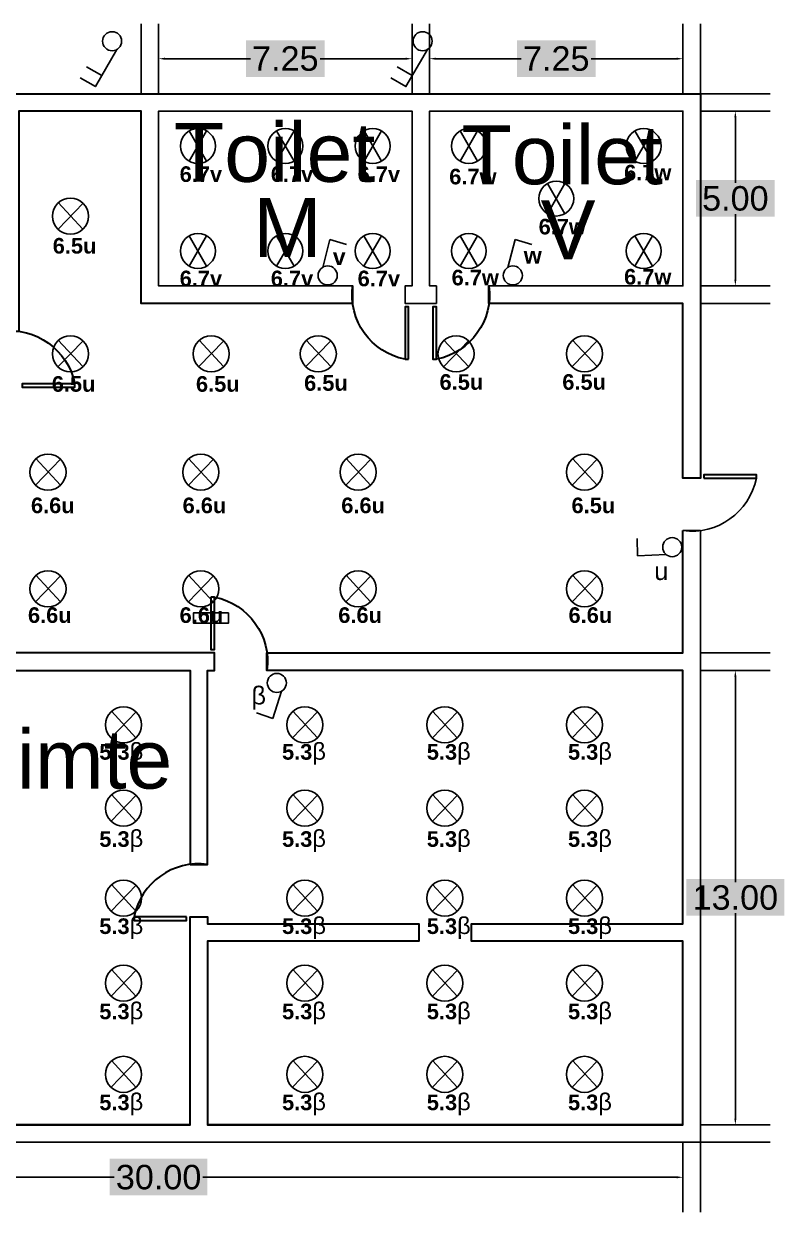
# Model space of a CAD drawing. Header units: inches. Extents: x 13 to 217, y 23 to 57.
# Drawn here: x 195.55 to 217.31, y 23.48 to 57.48 of the extents above; entities that cross this region are included whole.
import ezdxf

# ---------------------------------------------------------------- set-up
doc = ezdxf.new("R2010")
doc.units = ezdxf.units.IN
doc.header["$MEASUREMENT"] = 0
for name, color, linetype in [('deuren', 1, 'Continuous'), ('Layer1', 250, 'Continuous'), ('Layer2', 3, 'Continuous'), ('Layer3', 140, 'Continuous')]:
    doc.layers.add(name, color=color, linetype=linetype)
doc.styles.get("Standard").update_dxf_attribs({"font": 'arial.ttf'})
doc.dimstyles.get("Standard").update_dxf_attribs({"dimtxt": 0.7, "dimasz": 0.18, "dimexe": 0.18, "dimexo": 0.0625, "dimgap": 0.09, "dimtad": 0, "dimtih": 1, "dimtoh": 1, "dimzin": 0, "dimdsep": 46, "dimtxsty": 'Standard', "dimcen": 0.09, "dimclrt": 250, "dimadec": 0, "dimazin": 0, "dimtfac": 1, "dimtofl": 0, "dimtmove": 0, "dimatfit": 3, "dimfxl": 1, "dimtfill": 2, "dimtfillclr": 1, "dimtolj": 1, "dimtzin": 0, "dimarcsym": 0})

# ---------------------------------------------------------------- blocks, each defined once
blk = doc.blocks.new('*D9')
at = {"layer": 'Defpoints', "color": 0, "transparency": 16777216}
for p in [(184.412, 24.479), (214.412, 24.479), (214.412, 24.479)]:
    blk.add_point(p, dxfattribs=at)
at = {"layer": 'Layer2', "color": 0, "lineweight": -2, "transparency": 16777216}
for p, q in [((184.412, 24.541), (184.412, 24.659)), ((214.412, 24.541), (214.412, 24.659)), ((184.592, 24.479), (198.142, 24.479)), ((214.232, 24.479), (200.681, 24.479))]:
    blk.add_line(p, q, dxfattribs=at)
at = {"layer": 'Layer2', "color": 0, "transparency": 16777216}
for points in [[(184.592, 24.509), (184.592, 24.449), (184.412, 24.479)], [(214.232, 24.509), (214.232, 24.449), (214.412, 24.479)]]:
    blk.add_solid(points, dxfattribs=at)
at = {"layer": 'Layer2', "color": 250, "transparency": 16777216, "insert": (199.412, 24.479), "char_height": 0.7, "attachment_point": 5, "bg_fill": 1, "box_fill_scale": 1.25, "bg_fill_color": 1, "bg_fill_transparency": 0}
blk.add_mtext('\\A1;30.00', dxfattribs=at)
blk = doc.blocks.new('*D10')
at = {"layer": 'Defpoints', "color": 0, "transparency": 16777216}
for p in [(215.912, 38.979), (215.912, 38.979), (215.912, 25.979)]:
    blk.add_point(p, dxfattribs=at)
at = {"layer": 'Layer2', "color": 0, "lineweight": -2, "transparency": 16777216}
for p, q in [((215.912, 38.799), (215.912, 32.926)), ((215.974, 38.979), (216.092, 38.979)), ((215.912, 26.159), (215.912, 32.031)), ((215.974, 25.979), (216.092, 25.979))]:
    blk.add_line(p, q, dxfattribs=at)
at = {"layer": 'Layer2', "color": 0, "transparency": 16777216}
for points in [[(215.882, 38.799), (215.942, 38.799), (215.912, 38.979)], [(215.882, 26.159), (215.942, 26.159), (215.912, 25.979)]]:
    blk.add_solid(points, dxfattribs=at)
at = {"layer": 'Layer2', "color": 250, "transparency": 16777216, "insert": (215.912, 32.479), "char_height": 0.7, "attachment_point": 5, "bg_fill": 1, "box_fill_scale": 1.25, "bg_fill_color": 1, "bg_fill_transparency": 0}
blk.add_mtext('\\A1;13.00', dxfattribs=at)
blk = doc.blocks.new('*D11')
at = {"layer": 'Defpoints', "color": 0, "transparency": 16777216}
for p in [(215.912, 54.979), (215.912, 54.979), (215.912, 49.979)]:
    blk.add_point(p, dxfattribs=at)
at = {"layer": 'Layer2', "color": 0, "lineweight": -2, "transparency": 16777216}
for p, q in [((215.912, 54.799), (215.912, 52.926)), ((215.974, 54.979), (216.092, 54.979)), ((215.912, 50.159), (215.912, 52.031)), ((215.974, 49.979), (216.092, 49.979))]:
    blk.add_line(p, q, dxfattribs=at)
at = {"layer": 'Layer2', "color": 0, "transparency": 16777216}
for points in [[(215.882, 54.799), (215.942, 54.799), (215.912, 54.979)], [(215.882, 50.159), (215.942, 50.159), (215.912, 49.979)]]:
    blk.add_solid(points, dxfattribs=at)
at = {"layer": 'Layer2', "color": 250, "transparency": 16777216, "insert": (215.912, 52.479), "char_height": 0.7, "attachment_point": 5, "bg_fill": 1, "box_fill_scale": 1.25, "bg_fill_color": 1, "bg_fill_transparency": 0}
blk.add_mtext('\\A1;5.00', dxfattribs=at)
blk = doc.blocks.new('*D12')
at = {"layer": 'Defpoints', "color": 0, "transparency": 16777216}
for p in [(207.162, 56.479), (207.162, 56.479), (214.412, 56.479)]:
    blk.add_point(p, dxfattribs=at)
at = {"layer": 'Layer2', "color": 0, "lineweight": -2, "transparency": 16777216}
for p, q in [((207.162, 56.541), (207.162, 56.659)), ((207.342, 56.479), (209.788, 56.479)), ((214.232, 56.479), (211.786, 56.479)), ((214.412, 56.541), (214.412, 56.659))]:
    blk.add_line(p, q, dxfattribs=at)
at = {"layer": 'Layer2', "color": 0, "transparency": 16777216}
for points in [[(207.342, 56.509), (207.342, 56.449), (207.162, 56.479)], [(214.232, 56.509), (214.232, 56.449), (214.412, 56.479)]]:
    blk.add_solid(points, dxfattribs=at)
at = {"layer": 'Layer2', "color": 250, "transparency": 16777216, "insert": (210.787, 56.479), "char_height": 0.7, "attachment_point": 5, "bg_fill": 1, "box_fill_scale": 1.25, "bg_fill_color": 1, "bg_fill_transparency": 0}
blk.add_mtext('\\A1;7.25', dxfattribs=at)
blk = doc.blocks.new('*D13')
at = {"layer": 'Defpoints', "color": 0, "transparency": 16777216}
for p in [(199.412, 56.479), (199.412, 56.479), (206.662, 56.479)]:
    blk.add_point(p, dxfattribs=at)
at = {"layer": 'Layer2', "color": 0, "lineweight": -2, "transparency": 16777216}
for p, q in [((199.412, 56.541), (199.412, 56.659)), ((199.592, 56.479), (202.038, 56.479)), ((206.482, 56.479), (204.036, 56.479)), ((206.662, 56.541), (206.662, 56.659))]:
    blk.add_line(p, q, dxfattribs=at)
at = {"layer": 'Layer2', "color": 0, "transparency": 16777216}
for points in [[(199.592, 56.509), (199.592, 56.449), (199.412, 56.479)], [(206.482, 56.509), (206.482, 56.449), (206.662, 56.479)]]:
    blk.add_solid(points, dxfattribs=at)
at = {"layer": 'Layer2', "color": 250, "transparency": 16777216, "insert": (203.037, 56.479), "char_height": 0.7, "attachment_point": 5, "bg_fill": 1, "box_fill_scale": 1.25, "bg_fill_color": 1, "bg_fill_transparency": 0}
blk.add_mtext('\\A1;7.25', dxfattribs=at)
blk = doc.blocks.new('lamp')
at = {"layer": 'Layer2'}
for p, q in [((17.965, 64.374), (17.965, 64.374)), ((17.701, 64.269), (18.223, 63.728)), ((17.705, 63.728), (18.219, 64.283)), ((17.965, 63.62), (17.965, 63.62)), ((17.965, 63.62), (17.965, 63.62))]:
    blk.add_line(p, q, dxfattribs=at)
blk.add_circle((17.965, 63.997), 0.377, dxfattribs=at)
blk = doc.blocks.new('c')
at = {"color": 114, "true_color": 0x139b48}
blk.add_line((52.536, 22.732), (52.156, 22.005), dxfattribs=at)
at = {"layer": 'Layer3', "color": 114, "true_color": 0x139b48}
blk.add_line((52.536, 22.732), (52.969, 22.482), dxfattribs=at)
blk.add_circle((52.241, 21.748), 0.273, dxfattribs=at)

msp = doc.modelspace()

# ---------------------------------------------------------------- linework, layer by layer
for p, q in [((198.912, 55.479), (198.912, 57.479)), ((199.412, 55.479), (199.412, 57.479)), ((206.662, 55.479), (206.662, 57.479)), ((207.162, 55.479), (207.162, 57.479)), ((214.412, 55.479), (214.412, 57.479)), ((214.912, 55.479), (214.912, 57.479)), ((214.912, 55.479), (216.912, 55.479)), ((214.912, 54.979), (216.912, 54.979)), ((200.787, 54.412), (200.287, 53.546)), ((200.287, 54.412), (200.787, 53.546)), ((203.287, 54.412), (202.787, 53.546)), ((202.787, 54.412), (203.287, 53.546)), ((205.789, 54.412), (205.289, 53.546)), ((205.289, 54.412), (205.789, 53.546)), ((208.537, 54.412), (208.037, 53.546)), ((208.037, 54.412), (208.537, 53.546)), ((213.537, 54.412), (213.037, 53.546)), ((213.037, 54.412), (213.537, 53.546)), ((211.037, 52.912), (210.537, 52.046)), ((210.537, 52.912), (211.037, 52.046)), ((200.787, 51.412), (200.287, 50.546)), ((200.287, 51.412), (200.787, 50.546)), ((203.287, 51.412), (202.787, 50.546)), ((202.787, 51.412), (203.287, 50.546)), ((205.787, 51.412), (205.287, 50.546)), ((205.287, 51.412), (205.787, 50.546)), ((208.537, 51.412), (208.037, 50.546)), ((208.037, 51.412), (208.537, 50.546)), ((213.537, 51.412), (213.037, 50.546)), ((213.037, 51.412), (213.537, 50.546)), ((214.912, 49.979), (216.912, 49.979)), ((214.912, 49.479), (216.912, 49.479)), ((214.912, 39.479), (216.912, 39.479)), ((214.912, 38.979), (216.912, 38.979)), ((214.912, 25.979), (216.912, 25.979)), ((214.412, 25.479), (214.412, 23.479)), ((214.912, 25.479), (214.912, 23.479)), ((214.912, 25.479), (216.912, 25.479))]:
    msp.add_line(p, q)
at = {"lineweight": 30}
for points in [[(15.412, 54.979), (15.412, 48.979), (24.617, 48.979), (24.617, 48.479), (15.412, 48.479), (15.412, 43.979), (14.912, 43.979), (14.912, 55.479), (214.912, 55.479), (214.912, 44.479), (214.412, 44.479), (214.412, 49.479), (208.862, 49.479), (208.862, 49.979, -0.395447), (207.362, 47.879), (207.362, 49.379), (207.262, 49.379), (207.262, 47.879), (207.362, 47.879)], [(206.462, 47.879, -0.395447), (204.962, 49.979), (204.962, 49.479), (199.412, 49.479), (198.912, 49.479), (198.912, 54.979), (195.412, 54.979), (195.412, 48.679), (194.912, 48.679, -0.395447), (197.012, 47.179), (195.512, 47.179), (195.512, 47.079), (197.012, 47.079), (197.012, 47.179)], [(201.011, 41.079, -0.395447), (202.511, 38.979), (202.511, 39.479), (214.412, 39.479), (214.412, 42.979)], [(200.811, 33.429), (200.811, 38.979), (201.011, 38.979), (201.011, 39.479), (183.912, 39.479), (183.912, 38.979), (183.912, 38.779), (184.412, 38.779), (184.412, 38.979), (200.311, 38.979), (200.311, 33.429), (200.811, 33.429, 0.395447), (198.711, 31.929)]]:
    msp.add_lwpolyline(points, format="xyb", dxfattribs=at)
msp.add_lwpolyline([(208.862, 49.979), (214.412, 49.979), (214.412, 54.979), (209.412, 54.979), (207.162, 54.979), (207.162, 49.979), (207.362, 49.979), (207.362, 49.479), (206.462, 49.479), (206.462, 49.979), (206.662, 49.979), (206.662, 54.979), (203.412, 54.979), (199.412, 54.979), (199.412, 49.979), (204.962, 49.979)])
for points in [[(206.562, 47.879), (206.562, 49.379), (206.462, 49.379), (206.462, 47.879), (206.562, 47.879)], [(215.012, 44.479), (216.512, 44.479), (216.512, 44.579), (215.012, 44.579), (215.012, 44.479)], [(200.911, 41.079), (200.911, 39.579), (201.011, 39.579), (201.011, 41.079), (200.911, 41.079)], [(214.412, 25.979), (200.811, 25.979), (202.709, 25.979), (214.412, 25.979), (214.412, 31.229), (208.361, 31.229), (208.361, 31.729), (214.412, 31.729), (214.412, 38.979), (202.511, 38.979)], [(183.912, 32.979), (183.912, 37.279), (184.412, 37.279), (184.412, 25.979), (200.311, 25.979), (190.311, 25.979), (184.412, 25.979)], [(200.211, 31.929), (198.711, 31.929), (198.711, 31.829), (200.211, 31.829), (200.211, 31.929)], [(200.311, 25.979), (200.311, 31.929), (200.811, 31.929), (200.811, 31.729), (206.861, 31.729), (206.861, 31.229), (200.811, 31.229), (200.811, 25.979)]]:
    msp.add_lwpolyline(points, dxfattribs=at)
msp.add_lwpolyline([(13.312, 43.879, 0.395447), (15.412, 42.379), (14.912, 42.379), (14.912, 38.679), (14.912, 37.179), (14.912, 25.479), (172.709, 25.479), (202.709, 25.479), (214.912, 25.479), (214.912, 42.979), (214.412, 42.979, 0.395447), (216.512, 44.479)], format="xyb")
msp.add_lwpolyline([(201.411, 40.629), (201.411, 40.329), (200.411, 40.329), (200.411, 40.629)], close=True)
for centre in [(200.537, 53.979), (203.037, 53.979), (205.539, 53.979), (208.287, 53.979), (213.287, 53.979), (210.787, 52.479), (200.537, 50.979), (203.037, 50.979), (205.537, 50.979), (208.287, 50.979), (213.287, 50.979)]:
    msp.add_circle(centre, 0.5)
at = {"layer": 'deuren'}
msp.add_line((206.67, 55.995), (206.237, 56.245), dxfattribs=at)
msp.add_lwpolyline([(207.101, 56.743), (206.488, 55.68), (206.055, 55.93)], dxfattribs=at)
msp.add_circle((206.965, 56.979), 0.273, dxfattribs=at)
at = {"layer": 'Layer3'}
msp.add_line((197.786, 55.995), (197.353, 56.245), dxfattribs=at)
msp.add_lwpolyline([(198.218, 56.743), (197.604, 55.68), (197.171, 55.93)], dxfattribs=at)
msp.add_circle((198.082, 56.979), 0.273, dxfattribs=at)

# ---------------------------------------------------------------- block references
at = {"xscale": -1.36888322272638, "yscale": 1.36888322272638, "zscale": 1.368883222726379}
for p, rotation in [((221.481, -35.632), 359.999999999997), ((221.481, -39.567), 359.999999999997), ((225.509, -39.567), 359.999999999997), ((228.573, -39.567), 359.999999999997), ((232.513, -39.567), 359.999999999997), ((236.19, -39.567), 359.999999999997), ((220.84, -42.954), 359.999999999997), ((225.21, -42.954), 359.999999999997), ((229.714, -42.954), 359.999999999997), ((236.19, -42.954), 359.999999999997), ((220.84, -46.291), 359.999999999997), ((225.21, -46.291), 359.999999999997), ((229.714, -46.291), 359.999999999997), ((236.19, -46.291), 359.999999999997), ((223.001, -50.184), 359.9999999999969), ((228.19, -50.184), 359.999999999997), ((232.19, -50.184), 359.999999999997), ((236.19, -50.184), 359.999999999997), ((223.001, -52.567), 359.9999999999969), ((228.19, -52.567), 359.999999999997), ((232.19, -52.567), 359.999999999997), ((236.19, -52.567), 359.999999999997), ((223.001, -55.141), 359.9999999999969), ((228.19, -55.141), 359.999999999997), ((232.19, -55.141), 359.999999999997), ((236.19, -55.141), 359.999999999997), ((223.001, -57.573), 359.9999999999969), ((228.19, -57.573), 359.999999999997), ((232.19, -57.573), 359.999999999997), ((236.19, -57.573), 359.999999999997), ((223.001, -60.181), 359.9999999999969), ((228.19, -60.181), 359.999999999997), ((232.19, -60.181), 359.999999999997), ((236.19, -60.181), 359.999999999997)]:
    msp.add_blockref('lamp', p, dxfattribs=dict(at, rotation=rotation))
for p, rotation in [((158.325, 17.217), 13.14929714184977), ((163.623, 17.217), 13.14929714184977), ((259.485, 8.699), 120.713911916588), ((250.238, 69.462), 190.4244637431981)]:
    msp.add_blockref('c', p, dxfattribs=dict(rotation=rotation))

# ---------------------------------------------------------------- texts
at = {"attachment_point": 1}
for s, width, gutter_width, insert, char_height in [('{\\fArial|b1|i0|c0|p34;\\C256;\\c16777215;6.7v}', 4.68792, 2.233, (200.015, 53.401), 0.44667), ('{\\fArial|b1|i0|c0|p34;\\C256;\\c16777215;6.7v}', 4.68792, 2.233, (202.622, 53.401), 0.44667), ('{\\fArial|b1|i0|c0|p34;\\C256;\\c16777215;6.7v}', 4.68792, 2.233, (205.106, 53.401), 0.44667), ('{\\fArial|b1|i0|c0|p34;\\C7;6.7w}', 4.68792, 2.233, (212.729, 53.443), 0.44667), ('{\\fArial|b1|i0|c0|p34;\\C7;6.7w}', 4.68792, 2.233, (207.727, 53.331), 0.44667), ('{\\fArial|b1|i0|c0|p34;\\C7;6.7w}', 4.68792, 2.233, (210.284, 51.898), 0.44667), ('{\\fArial|b1|i0|c0|p34;\\C85;\\c4766296;6.5u}', 4.68792, 2.233, (196.384, 51.351), 0.44667), ('{\\fArial|b1|i0|c0|p34;\\C114;\\c4758291;v}', 4.84335, 2.373, (204.395, 51.052), 0.47458), ('{\\fArial|b1|i0|c0|p34;\\C114;\\c4758291;w}', 4.84335, 2.373, (209.859, 51.088), 0.47458), ('{\\fArial|b1|i0|c0|p34;\\C256;\\c16777215;6.7v}', 4.68792, 2.233, (200.015, 50.416), 0.44667), ('{\\fArial|b1|i0|c0|p34;\\C256;\\c16777215;6.7v}', 4.68792, 2.233, (202.622, 50.416), 0.44667), ('{\\fArial|b1|i0|c0|p34;\\C256;\\c16777215;6.7v}', 4.68792, 2.233, (205.106, 50.416), 0.44667), ('{\\fArial|b1|i0|c0|p34;\\C7;6.7w}', 4.68792, 2.233, (207.794, 50.442), 0.44667), ('{\\fArial|b1|i0|c0|p34;\\C7;6.7w}', 4.68792, 2.233, (212.729, 50.464), 0.44667), ('{\\fArial|b1|i0|c0|p34;\\C85;\\c4766296;6.5u}', 4.68792, 2.233, (196.356, 47.398), 0.44667), ('{\\fArial|b1|i0|c0|p34;\\C85;\\c4766296;6.5u}', 4.68792, 2.233, (200.481, 47.398), 0.44667), ('{\\fArial|b1|i0|c0|p34;\\C85;\\c4766296;6.5u}', 4.68792, 2.233, (203.575, 47.426), 0.44667), ('{\\fArial|b1|i0|c0|p34;\\C85;\\c4766296;6.5u}', 4.68792, 2.233, (207.449, 47.454), 0.44667), ('{\\fArial|b1|i0|c0|p34;\\C85;\\c4766296;6.5u}', 4.68792, 2.233, (210.961, 47.454), 0.44667), ('{\\fArial|b1|i0|c0|p34;\\C85;\\c4766296;6.6u}', 4.68792, 2.233, (195.761, 43.924), 0.44667), ('{\\fArial|b1|i0|c0|p34;\\C85;\\c4766296;6.6u}', 4.68792, 2.233, (200.099, 43.924), 0.44667), ('{\\fArial|b1|i0|c0|p34;\\C85;\\c4766296;6.6u}', 4.68792, 2.233, (204.638, 43.924), 0.44667), ('{\\fArial|b1|i0|c0|p34;\\C85;\\c4766296;6.5u}', 4.68792, 2.233, (211.225, 43.924), 0.44667), ('{\\H1.08333x;\\C114;\\c4758291;u}', 4.84335, 2.373, (213.593, 42.08), 0.47458), ('{\\fArial|b1|i0|c0|p34;\\C85;\\c4766296;6.6u}', 4.68792, 2.233, (195.675, 40.785), 0.44667), ('{\\fArial|b1|i0|c0|p34;\\C85;\\c4766296;6.6u}', 4.68792, 2.233, (200.013, 40.785), 0.44667), ('{\\fArial|b1|i0|c0|p34;\\C85;\\c4766296;6.6u}', 4.68792, 2.233, (204.552, 40.785), 0.44667), ('{\\fArial|b1|i0|c0|p34;\\C85;\\c4766296;6.6u}', 4.68792, 2.233, (211.139, 40.785), 0.44667), ('{\\H1.08333x;\\C114;\\c4758291;β}', 4.84335, 2.373, (202.071, 38.521), 0.47458), ('{\\fArial|b1|i0|c0|p34;\\C85;\\c4766296;5.3\\fArial|b0|i0|c0|p34;\\H1.08333x;β}', 4.68792, 2.233, (197.716, 36.909), 0.44667), ('{\\fArial|b1|i0|c0|p34;\\C85;\\c4766296;5.3\\fArial|b0|i0|c0|p34;\\H1.08333x;β}', 4.68792, 2.233, (202.943, 36.909), 0.44667), ('{\\fArial|b1|i0|c0|p34;\\C85;\\c4766296;5.3\\fArial|b0|i0|c0|p34;\\H1.08333x;β}', 4.68792, 2.233, (207.085, 36.909), 0.44667), ('{\\fArial|b1|i0|c0|p34;\\C85;\\c4766296;5.3\\fArial|b0|i0|c0|p34;\\H1.08333x;β}', 4.68792, 2.233, (211.124, 36.909), 0.44667), ('{\\fArial|b1|i0|c0|p34;\\C85;\\c4766296;5.3\\fArial|b0|i0|c0|p34;\\H1.08333x;β}', 4.68792, 2.233, (197.716, 34.416), 0.44667), ('{\\fArial|b1|i0|c0|p34;\\C85;\\c4766296;5.3\\fArial|b0|i0|c0|p34;\\H1.08333x;β}', 4.68792, 2.233, (202.943, 34.416), 0.44667), ('{\\fArial|b1|i0|c0|p34;\\C85;\\c4766296;5.3\\fArial|b0|i0|c0|p34;\\H1.08333x;β}', 4.68792, 2.233, (207.085, 34.416), 0.44667), ('{\\fArial|b1|i0|c0|p34;\\C85;\\c4766296;5.3\\fArial|b0|i0|c0|p34;\\H1.08333x;β}', 4.68792, 2.233, (211.124, 34.416), 0.44667), ('{\\fArial|b1|i0|c0|p34;\\C85;\\c4766296;5.3\\fArial|b0|i0|c0|p34;\\H1.08333x;β}', 4.68792, 2.233, (197.716, 31.923), 0.44667), ('{\\fArial|b1|i0|c0|p34;\\C85;\\c4766296;5.3\\fArial|b0|i0|c0|p34;\\H1.08333x;β}', 4.68792, 2.233, (202.943, 31.923), 0.44667), ('{\\fArial|b1|i0|c0|p34;\\C85;\\c4766296;5.3\\fArial|b0|i0|c0|p34;\\H1.08333x;β}', 4.68792, 2.233, (207.085, 31.923), 0.44667), ('{\\fArial|b1|i0|c0|p34;\\C85;\\c4766296;5.3\\fArial|b0|i0|c0|p34;\\H1.08333x;β}', 4.68792, 2.233, (211.124, 31.923), 0.44667), ('{\\fArial|b1|i0|c0|p34;\\C85;\\c4766296;5.3\\fArial|b0|i0|c0|p34;\\H1.08333x;β}', 4.68792, 2.233, (197.716, 29.484), 0.44667), ('{\\fArial|b1|i0|c0|p34;\\C85;\\c4766296;5.3\\fArial|b0|i0|c0|p34;\\H1.08333x;β}', 4.68792, 2.233, (202.943, 29.484), 0.44667), ('{\\fArial|b1|i0|c0|p34;\\C85;\\c4766296;5.3\\fArial|b0|i0|c0|p34;\\H1.08333x;β}', 4.68792, 2.233, (207.085, 29.484), 0.44667), ('{\\fArial|b1|i0|c0|p34;\\C85;\\c4766296;5.3\\fArial|b0|i0|c0|p34;\\H1.08333x;β}', 4.68792, 2.233, (211.124, 29.484), 0.44667), ('{\\fArial|b1|i0|c0|p34;\\C85;\\c4766296;5.3\\fArial|b0|i0|c0|p34;\\H1.08333x;β}', 4.68792, 2.233, (197.716, 26.882), 0.44667), ('{\\fArial|b1|i0|c0|p34;\\C85;\\c4766296;5.3\\fArial|b0|i0|c0|p34;\\H1.08333x;β}', 4.68792, 2.233, (202.943, 26.882), 0.44667), ('{\\fArial|b1|i0|c0|p34;\\C85;\\c4766296;5.3\\fArial|b0|i0|c0|p34;\\H1.08333x;β}', 4.68792, 2.233, (207.085, 26.882), 0.44667), ('{\\fArial|b1|i0|c0|p34;\\C85;\\c4766296;5.3\\fArial|b0|i0|c0|p34;\\H1.08333x;β}', 4.68792, 2.233, (211.124, 26.882), 0.44667)]:
    msp.add_mtext_dynamic_manual_height_columns(s, width=width, gutter_width=gutter_width, heights=[0], dxfattribs=dict(at, insert=insert, char_height=char_height))
at = {"layer": 'Layer1', "lineweight": 30}
msp.add_text('Opslagruimte', height=1.68601, dxfattribs=at).set_placement((185.798, 35.598))
at = {"layer": 'Layer1', "lineweight": 30, "char_height": 1.686, "attachment_point": 1}
for s, insert in [('Toilet', (199.852, 54.643)), ('Toilet', (208.078, 54.573)), ('M', (202.115, 52.495)), ('V', (210.341, 52.425))]:
    msp.add_mtext(s, dxfattribs=dict(at, insert=insert))

# ---------------------------------------------------------------- dimensions: what is measured, and where the dimension line sits
at = {"layer": 'Layer2'}
for base, p1, p2, picture, middle in [((199.412, 56.479), (206.662, 56.479), (199.412, 56.479), '*D13', (203.037, 56.479)), ((207.162, 56.479), (214.412, 56.479), (207.162, 56.479), '*D12', (210.787, 56.479)), ((214.412, 24.479), (184.412, 24.479), (214.412, 24.479), '*D9', (199.412, 24.479))]:
    dim = msp.add_linear_dim(base=base, p1=p1, p2=p2, dimstyle='Standard', dxfattribs=at)
    dim.commit()
    dim.dimension.update_dxf_attribs({"geometry": picture, "text_midpoint": middle})
for base, p1, p2, picture, middle in [((215.912, 54.979), (215.912, 49.979), (215.912, 54.979), '*D11', (215.912, 52.479)), ((215.912, 38.979), (215.912, 25.979), (215.912, 38.979), '*D10', (215.912, 32.479))]:
    dim = msp.add_linear_dim(base=base, p1=p1, p2=p2, angle=90, dimstyle='Standard', dxfattribs=at)
    dim.commit()
    dim.dimension.update_dxf_attribs({"geometry": picture, "text_midpoint": middle})

doc.saveas('drawing.dxf')
